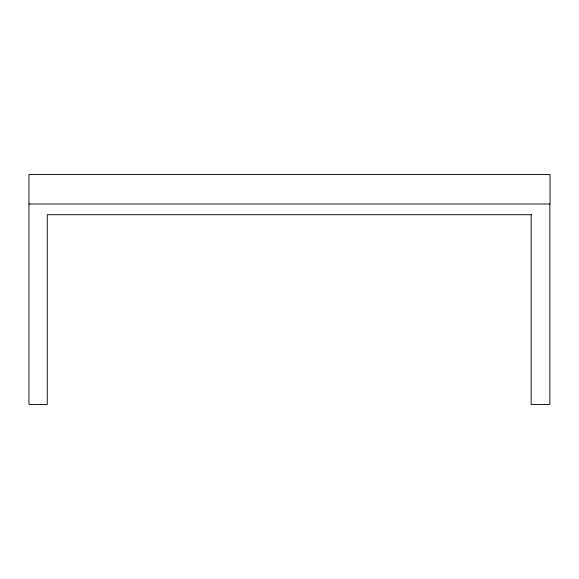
<?xml version="1.0" encoding="UTF-8"?>
<svg xmlns="http://www.w3.org/2000/svg" width="579" height="579" viewBox="0 0 579 579"><rect width="100%" height="100%" fill="white"/><g stroke="black" fill="none" stroke-linecap="round" stroke-linejoin="round"><path stroke-width="0.87" d="M28.95 203.996L550.05 203.996L550.05 174.554L28.95 174.554L28.95 404.446L47.261 404.446L47.261 214.722L531.544 214.722M549.855 203.996L549.855 404.446L531.167 404.446L531.167 214.722"/></g></svg>
